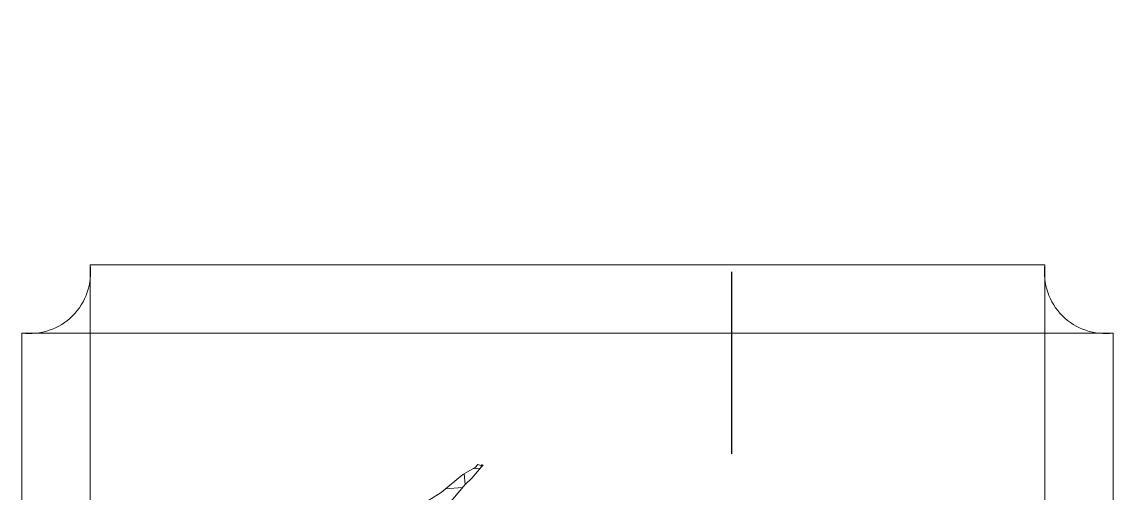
# Model space of a CAD drawing. Header units: millimetres. Extents: x 235.7 to 251.5, y 148.6 to 159.
# Drawn here: x 249.441 to 250.041, y 155.901 to 156.16 of the extents above; entities that cross this region are included whole.
import ezdxf

# ---------------------------------------------------------------- set-up
doc = ezdxf.new("R2010")
doc.units = ezdxf.units.MM
doc.linetypes.add('DASHDOT', pattern=[1, 0.5, -0.25, 0, -0.25])
doc.layers.add('A-FURN', color=9, linetype='Continuous', lineweight=18)

msp = doc.modelspace()

# ---------------------------------------------------------------- linework, layer by layer
at = {"layer": 'A-FURN', "color": 1, "linetype": 'DASHDOT', "lineweight": 30}
msp.add_line((249.83163, 151.87257), (249.83163, 159.04038), dxfattribs=at)
at = {"layer": 'A-FURN'}
for p, q in [((249.47872, 156.02637), (249.47872, 155.42637)), ((250.00372, 156.02637), (249.47872, 156.02637)), ((250.00372, 155.42637), (250.00372, 156.02637)), ((250.04122, 155.98887), (249.44122, 155.98887)), ((249.44122, 155.98887), (249.44122, 155.46387)), ((250.04122, 155.46387), (250.04122, 155.98887))]:
    msp.add_line(p, q, dxfattribs=at)
at = {"layer": 'A-FURN', "color": 252}
for p, q in [((249.69485, 155.91652), (249.68871, 155.9092)), ((249.69041, 155.91502), (249.6919, 155.91679)), ((249.6919, 155.91679), (249.69365, 155.91612)), ((249.69365, 155.91612), (249.69395, 155.91648)), ((249.69374, 155.91624), (249.69383, 155.9153)), ((249.69395, 155.91648), (249.69446, 155.91605)), ((249.69446, 155.91605), (249.69485, 155.91652)), ((249.6717, 155.90132), (249.68372, 155.91117)), ((249.68372, 155.91117), (249.69041, 155.91502)), ((249.68437, 155.91154), (249.68488, 155.90567)), ((249.69336, 155.91475), (249.68934, 155.9144)), ((249.68357, 155.90411), (249.67409, 155.90328)), ((249.68493, 155.90572), (249.6762, 155.89533)), ((249.68871, 155.9092), (249.68493, 155.90572)), ((249.66062, 155.8943), (249.6717, 155.90132))]:
    msp.add_line(p, q, dxfattribs=at)
at = {"layer": 'A-FURN'}
for centre, start, end in [((249.4454, 156.02219), 262.85944, 7.14056), ((250.03705, 156.02219), 172.85944, 277.14056)]:
    msp.add_arc(centre, 0.03359, start, end, dxfattribs=at)

doc.saveas('drawing.dxf')
